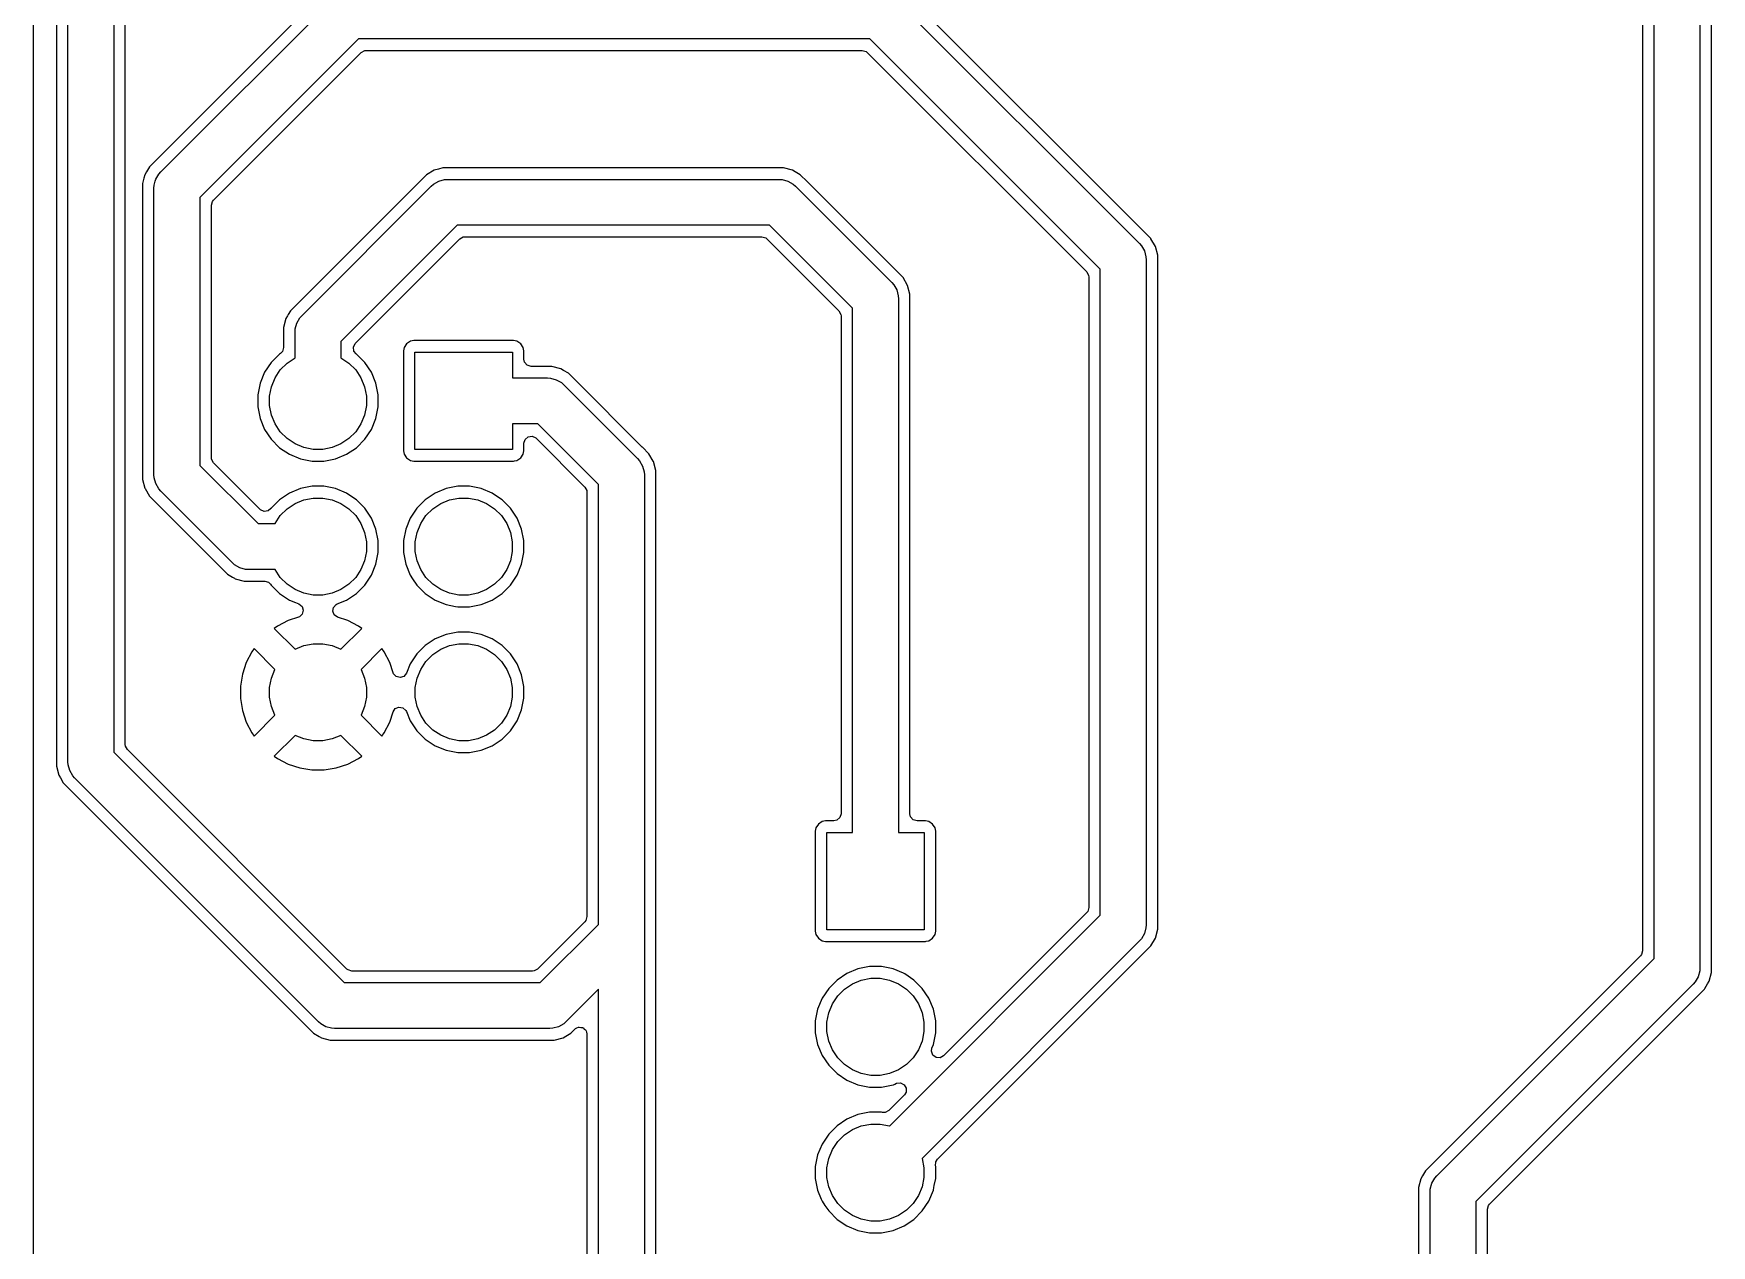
# Model space of a CAD drawing. Extents: x 49.6 to 136.8, y -165.1 to -83.2.
# Drawn here: x 49.6 to 78.86, y -145.51 to -124.38 of the extents above; entities that cross this region are included whole.
import ezdxf

# ---------------------------------------------------------------- set-up
doc = ezdxf.new("R2010")
doc.units = 0
doc.layers.add('BLACK', color=7, linetype='CONTINUOUS')

msp = doc.modelspace()

# ---------------------------------------------------------------- linework, layer by layer
at = {"layer": 'BLACK', "linetype": 'CONTINUOUS'}
for p, q in [((49.6005, -137.154054), (49.6005, -112.398197)), ((49.9995, -122.494059), (49.9995, -136.98833)), ((50.2, -137.075), (50.2, -122.405)), ((51, -122.570686), (51, -136.909314)), ((51.2005, -132.154054), (51.2005, -122.837284)), ((54.731282, -123.594481), (51.619481, -126.706282)), ((69.080518, -127.956282), (64.83759, -123.713355)), ((77.855, -140.504314), (77.855, -123.690671)), ((78.655, -123.690671), (78.655, -140.67)), ((51.817157, -126.792157), (54.817158, -123.792157)), ((64.632843, -123.792157), (68.882843, -128.042158)), ((77.6545, -123.869217), (77.6545, -140.369902)), ((78.8555, -138.853001), (78.8555, -123.869217)), ((55.265685, -124.475), (52.5, -127.240685)), ((64.184314, -124.475), (55.265685, -124.475)), ((68.2, -128.490685), (64.184314, -124.475)), ((52.736819, -127.287416), (55.312417, -124.711819)), ((55.312417, -124.711819), (55.37374, -124.678334)), ((55.37374, -124.678334), (55.400098, -124.6755)), ((55.400098, -124.6755), (64.049903, -124.6755)), ((64.049903, -124.6755), (64.116942, -124.695185)), ((64.116942, -124.695185), (64.137584, -124.711819)), ((64.137584, -124.711819), (67.963181, -128.537416)), ((51.524544, -126.902472), (51.499499, -126.995943)), ((51.540424, -126.84321), (51.524544, -126.902472)), ((51.540425, -126.843209), (51.540424, -126.84321)), ((51.569359, -126.793096), (51.540425, -126.843209)), ((51.569361, -126.793094), (51.569359, -126.793096)), ((51.619479, -126.706285), (51.569361, -126.793094)), ((51.619481, -126.706282), (51.619479, -126.706285)), ((51.703422, -127.02279), (51.721466, -126.955448)), ((51.721466, -126.955448), (51.730448, -126.921926)), ((51.730448, -126.921926), (51.782659, -126.831495)), ((51.782659, -126.831495), (51.817157, -126.792157)), ((56.449201, -126.844481), (54.079481, -129.214201)), ((56.449209, -126.844475), (56.449201, -126.844481)), ((56.586128, -126.765426), (56.449209, -126.844475)), ((56.574414, -127.007659), (56.664845, -126.955448)), ((56.586133, -126.765423), (56.586128, -126.765426)), ((56.662498, -126.744961), (56.586133, -126.765423)), ((56.738862, -126.724499), (56.662498, -126.744961)), ((56.664845, -126.955448), (56.765709, -126.928422)), ((56.896977, -126.724499), (56.738862, -126.724499)), ((56.765709, -126.928422), (56.817919, -126.925)), ((56.817919, -126.925), (62.6, -126.925)), ((56.904573, -126.724499), (56.896977, -126.724499)), ((56.904589, -126.7245), (56.904573, -126.724499)), ((62.513331, -126.7245), (56.904589, -126.7245)), ((62.513347, -126.724499), (62.513331, -126.7245)), ((62.520943, -126.724499), (62.513347, -126.724499)), ((62.679057, -126.724499), (62.520943, -126.724499)), ((62.6, -126.925), (62.65221, -126.928422)), ((62.65221, -126.928422), (62.753074, -126.955448)), ((62.831785, -126.765423), (62.679057, -126.724499)), ((62.753074, -126.955448), (62.843505, -127.007659)), ((62.8819, -126.794358), (62.831785, -126.765423)), ((62.881904, -126.794359), (62.8819, -126.794358)), ((62.881904, -126.79436), (62.881904, -126.794359)), ((62.968716, -126.84448), (62.881904, -126.79436)), ((62.968717, -126.844481), (62.968716, -126.84448)), ((63.087588, -126.963352), (62.968717, -126.844481)), ((63.087589, -126.963354), (63.087588, -126.963352)), ((64.76052, -128.636284), (63.087589, -126.963354)), ((51.499499, -126.995943), (51.499499, -126.995945)), ((51.499499, -126.995945), (51.499499, -127.164046)), ((51.499499, -127.164046), (51.4995, -127.164059)), ((51.4995, -127.164059), (51.4995, -131.98833)), ((51.7, -127.075), (51.703422, -127.02279)), ((51.7, -132.075), (51.7, -127.075)), ((52.5, -127.240685), (52.5, -131.909314)), ((54.277157, -129.300076), (56.535077, -127.042157)), ((56.535077, -127.042157), (56.574414, -127.007659)), ((62.843505, -127.007659), (62.882843, -127.042157)), ((62.882843, -127.042157), (64.562843, -128.722157)), ((52.7005, -127.375097), (52.720185, -127.308058)), ((52.7005, -130.68153), (52.7005, -127.375097)), ((52.720185, -127.308058), (52.736819, -127.287416)), ((56.983604, -127.725), (54.96, -129.748604)), ((62.434314, -127.725), (56.983604, -127.725)), ((63.88, -129.170686), (62.434314, -127.725)), ((55.212673, -129.77948), (57.030336, -127.961819)), ((57.030336, -127.961819), (57.091659, -127.928334)), ((57.091659, -127.928334), (57.118017, -127.9255)), ((57.118017, -127.9255), (62.299903, -127.9255)), ((62.299903, -127.9255), (62.366942, -127.945185)), ((62.366942, -127.945185), (62.387584, -127.961819)), ((62.387584, -127.961819), (63.643181, -129.217416)), ((68.882843, -128.042158), (68.917341, -128.081495)), ((68.917341, -128.081495), (68.969552, -128.171926)), ((69.080524, -127.95629), (69.080518, -127.956282)), ((69.083716, -127.961819), (69.080524, -127.95629)), ((69.159577, -128.093216), (69.083716, -127.961819)), ((69.200501, -128.245943), (69.159577, -128.093216)), ((68.969552, -128.171926), (68.982856, -128.221578)), ((68.982856, -128.221578), (68.996578, -128.27279)), ((68.996578, -128.27279), (69, -128.325)), ((69, -128.325), (69, -139.915754)), ((69.2005, -128.41406), (69.200501, -128.414047)), ((69.2005, -139.829083), (69.2005, -128.41406)), ((69.200501, -128.245944), (69.200501, -128.245943)), ((69.200501, -128.414047), (69.200501, -128.245944)), ((64.839577, -128.773215), (64.76052, -128.636284)), ((67.963181, -128.537416), (67.996666, -128.598739)), ((67.996666, -128.598739), (67.9995, -128.625097)), ((67.9995, -128.625097), (67.9995, -139.615655)), ((68.2, -139.750068), (68.2, -128.490685)), ((64.562843, -128.722157), (64.597341, -128.761495)), ((64.597341, -128.761495), (64.649552, -128.851926)), ((64.649552, -128.851926), (64.649552, -128.851927)), ((64.649552, -128.851927), (64.676578, -128.95279)), ((64.676578, -128.95279), (64.68, -129.005)), ((64.68, -129.005), (64.68, -138.305754)), ((64.880501, -128.925943), (64.839577, -128.773215)), ((64.880501, -128.925945), (64.880501, -128.925943)), ((64.880501, -129.094047), (64.880501, -128.925945)), ((54.029359, -129.301015), (54.000425, -129.351128)), ((54.029361, -129.301013), (54.029359, -129.301015)), ((54.042221, -129.278739), (54.029361, -129.301013)), ((54.07948, -129.214203), (54.042221, -129.278739)), ((54.079481, -129.214201), (54.07948, -129.214203)), ((54.242659, -129.339414), (54.277157, -129.300076)), ((63.643181, -129.217416), (63.676666, -129.278739)), ((63.676666, -129.278739), (63.6795, -129.305097)), ((63.6795, -129.305097), (63.6795, -137.981254)), ((63.88, -138.305754), (63.88, -129.170686)), ((64.8805, -129.09406), (64.880501, -129.094047)), ((64.8805, -137.981254), (64.8805, -129.09406)), ((54.000423, -129.351134), (53.959499, -129.503862)), ((53.959499, -129.503862), (53.959499, -129.503864)), ((53.959499, -129.503864), (53.959499, -129.671965)), ((54.000424, -129.351129), (54.000423, -129.351134)), ((54.000425, -129.351128), (54.000424, -129.351129)), ((54.16, -129.582919), (54.163422, -129.530709)), ((54.16, -130.035082), (54.16, -129.582919)), ((54.163422, -129.530709), (54.190448, -129.429846)), ((54.190448, -129.429845), (54.242659, -129.339414)), ((54.190448, -129.429846), (54.190448, -129.429845)), ((53.9595, -129.856535), (53.939815, -129.923574)), ((53.959499, -129.671965), (53.9595, -129.671978)), ((53.9595, -129.671978), (53.9595, -129.856535)), ((54.96, -129.748604), (54.96, -130.035082)), ((55.177967, -129.847322), (55.208114, -129.784291)), ((55.186683, -129.916646), (55.177967, -129.847322)), ((55.208114, -129.784291), (55.212673, -129.77948)), ((56.061131, -129.85677), (56.0495, -129.915247)), ((56.061132, -129.856769), (56.061131, -129.85677)), ((56.105447, -129.790447), (56.061132, -129.856769)), ((56.171769, -129.746132), (56.105447, -129.790447)), ((56.17177, -129.746131), (56.171769, -129.746132)), ((56.230247, -129.7345), (56.17177, -129.746131)), ((56.230252, -129.7345), (56.230247, -129.7345)), ((57.969748, -129.7345), (56.230252, -129.7345)), ((57.969752, -129.7345), (57.969748, -129.7345)), ((58.028229, -129.746131), (57.969752, -129.7345)), ((58.02823, -129.746132), (58.028229, -129.746131)), ((58.094552, -129.790447), (58.02823, -129.746132)), ((58.138867, -129.856769), (58.094552, -129.790447)), ((58.138868, -129.85677), (58.138867, -129.856769)), ((58.150499, -129.915247), (58.138868, -129.85677)), ((53.744024, -130.115342), (53.629058, -130.287403)), ((53.890341, -129.969025), (53.744024, -130.115342)), ((53.890347, -129.96902), (53.890341, -129.969025)), ((53.904392, -129.959636), (53.890347, -129.96902)), ((53.902941, -130.245766), (54.020766, -130.127941)), ((53.939815, -129.923574), (53.904392, -129.959636)), ((54.020766, -130.127941), (54.159313, -130.035367)), ((54.159313, -130.035367), (54.16, -130.035082)), ((54.96, -130.035082), (54.960687, -130.035367)), ((54.960687, -130.035367), (55.099234, -130.127941)), ((55.099234, -130.127941), (55.217059, -130.245766)), ((55.226081, -129.963776), (55.186683, -129.916646)), ((55.224947, -129.965159), (55.226081, -129.963776)), ((55.229658, -129.969025), (55.224947, -129.965159)), ((55.375975, -130.115342), (55.229658, -129.969025)), ((55.375977, -130.115345), (55.375975, -130.115342)), ((55.490941, -130.287402), (55.375977, -130.115345)), ((56.0495, -129.915247), (56.0495, -131.654752)), ((56.25, -131.635), (56.25, -129.935)), ((56.25, -129.935), (57.95, -129.935)), ((57.95, -129.935), (57.95, -130.385)), ((58.1505, -129.915249), (58.150499, -129.915247)), ((58.1505, -130.0605), (58.1505, -129.915249)), ((58.161706, -130.112011), (58.1505, -130.0605)), ((58.207461, -130.164815), (58.161706, -130.112011)), ((58.2745, -130.1845), (58.207461, -130.164815)), ((58.473331, -130.1845), (58.2745, -130.1845)), ((58.473347, -130.184499), (58.473331, -130.1845)), ((58.480943, -130.184499), (58.473347, -130.184499)), ((58.639057, -130.184499), (58.480943, -130.184499)), ((58.791785, -130.225423), (58.639057, -130.184499)), ((53.629058, -130.287403), (53.54987, -130.478579)), ((53.746601, -130.538258), (53.810367, -130.384313)), ((53.810367, -130.384313), (53.902941, -130.245766)), ((55.217059, -130.245766), (55.309633, -130.384313)), ((55.309633, -130.384313), (55.373399, -130.538258)), ((55.57013, -130.47858), (55.490941, -130.287402)), ((57.95, -130.385), (58.56, -130.385)), ((58.56, -130.385), (58.61221, -130.388422)), ((58.61221, -130.388422), (58.713074, -130.415448)), ((58.713074, -130.415448), (58.803505, -130.467659)), ((58.8419, -130.254358), (58.791785, -130.225423)), ((58.803505, -130.467659), (58.842843, -130.502157)), ((58.841904, -130.254359), (58.8419, -130.254358)), ((58.841904, -130.25436), (58.841904, -130.254359)), ((58.928716, -130.30448), (58.841904, -130.25436)), ((58.928717, -130.304481), (58.928716, -130.30448)), ((59.047588, -130.423352), (58.928717, -130.304481)), ((59.04759, -130.423355), (59.047588, -130.423352)), ((60.214374, -131.590139), (59.04759, -130.423355)), ((52.7005, -131.774903), (52.7005, -130.68153)), ((53.549868, -130.478587), (53.5095, -130.68153)), ((53.5095, -130.68153), (53.5095, -130.888469)), ((53.54987, -130.478579), (53.549868, -130.478587)), ((53.714093, -130.701685), (53.746601, -130.538258)), ((53.714093, -130.868315), (53.714093, -130.701685)), ((55.373399, -130.538258), (55.405907, -130.701685)), ((55.405907, -130.701685), (55.405907, -130.868315)), ((55.6105, -130.681535), (55.57013, -130.47858)), ((55.6105, -130.888465), (55.6105, -130.681535)), ((58.842843, -130.502157), (60.132842, -131.792157)), ((53.5095, -130.888469), (53.549868, -131.091412)), ((53.746601, -131.031742), (53.714093, -130.868315)), ((53.810367, -131.185687), (53.746601, -131.031742)), ((55.373399, -131.031742), (55.309633, -131.185687)), ((55.405907, -130.868315), (55.373399, -131.031742)), ((55.57013, -131.09142), (55.6105, -130.888465)), ((53.549868, -131.091412), (53.54987, -131.09142)), ((53.54987, -131.09142), (53.629058, -131.282596)), ((53.629058, -131.282596), (53.744024, -131.454657)), ((53.902941, -131.324234), (53.810367, -131.185687)), ((54.020766, -131.442059), (53.902941, -131.324234)), ((55.217059, -131.324234), (55.099234, -131.442059)), ((55.309633, -131.185687), (55.217059, -131.324234)), ((55.375977, -131.454655), (55.490941, -131.282598)), ((55.490941, -131.282598), (55.57013, -131.09142)), ((58.394314, -131.185), (57.95, -131.185)), ((57.95, -131.185), (57.95, -131.635)), ((59.45, -132.240685), (58.394314, -131.185)), ((53.744024, -131.454657), (53.890342, -131.600975)), ((53.890342, -131.600975), (53.890345, -131.600977)), ((53.890345, -131.600977), (54.062402, -131.715941)), ((54.159313, -131.534633), (54.020766, -131.442059)), ((54.313258, -131.598399), (54.159313, -131.534633)), ((54.476685, -131.630907), (54.313258, -131.598399)), ((54.643315, -131.630907), (54.476685, -131.630907)), ((54.806742, -131.598399), (54.643315, -131.630907)), ((54.960687, -131.534633), (54.806742, -131.598399)), ((55.099234, -131.442059), (54.960687, -131.534633)), ((55.057598, -131.715941), (55.229655, -131.600977)), ((55.229655, -131.600977), (55.375977, -131.454655)), ((57.95, -131.635), (56.25, -131.635)), ((58.1505, -131.524097), (58.170185, -131.457058)), ((58.1505, -131.65475), (58.1505, -131.524097)), ((58.170185, -131.457058), (58.222989, -131.411303)), ((58.222989, -131.411303), (58.292147, -131.401359)), ((58.292147, -131.401359), (58.355703, -131.430384)), ((58.355703, -131.430384), (58.362181, -131.436416)), ((58.362181, -131.436416), (59.213181, -132.287416)), ((60.214385, -131.590149), (60.214374, -131.590139)), ((60.218715, -131.594479), (60.214385, -131.590149)), ((60.218716, -131.59448), (60.218715, -131.594479)), ((60.33052, -131.706284), (60.218716, -131.59448)), ((52.5, -131.909314), (53.515686, -132.925)), ((52.703334, -131.801261), (52.7005, -131.774903)), ((52.736819, -131.862584), (52.703334, -131.801261)), ((53.551289, -132.677054), (52.736819, -131.862584)), ((54.062402, -131.715941), (54.25358, -131.79513)), ((54.25358, -131.79513), (54.45653, -131.835499)), ((54.45653, -131.835499), (54.456534, -131.8355)), ((54.456534, -131.8355), (54.456535, -131.8355)), ((54.456535, -131.8355), (54.663466, -131.8355)), ((54.663466, -131.8355), (54.663467, -131.835499)), ((54.663467, -131.835499), (54.86642, -131.79513)), ((54.86642, -131.79513), (55.057598, -131.715941)), ((56.0495, -131.654752), (56.061131, -131.713229)), ((56.061131, -131.713229), (56.061132, -131.71323)), ((56.061132, -131.71323), (56.105447, -131.779552)), ((56.105447, -131.779552), (56.171769, -131.823867)), ((56.171769, -131.823867), (56.17177, -131.823868)), ((56.17177, -131.823868), (56.230247, -131.835499)), ((56.230247, -131.835499), (56.23025, -131.8355)), ((56.23025, -131.8355), (56.230252, -131.8355)), ((56.230252, -131.8355), (57.96975, -131.8355)), ((57.96975, -131.8355), (57.969751, -131.835499)), ((57.969751, -131.835499), (57.984568, -131.832552)), ((57.984568, -131.832552), (58.028229, -131.823868)), ((58.028229, -131.823868), (58.028229, -131.823867)), ((58.028229, -131.823867), (58.028231, -131.823867)), ((58.028231, -131.823867), (58.094552, -131.779552)), ((58.094552, -131.779552), (58.138867, -131.713231)), ((58.138867, -131.713231), (58.138867, -131.713229)), ((58.138867, -131.713229), (58.138868, -131.713229)), ((58.138868, -131.713229), (58.150499, -131.654752)), ((58.150499, -131.654752), (58.1505, -131.65475)), ((60.132842, -131.792157), (60.167341, -131.831495)), ((60.167341, -131.831495), (60.219552, -131.921927)), ((60.219552, -131.921927), (60.246578, -132.02279)), ((60.330521, -131.706286), (60.33052, -131.706284)), ((60.330524, -131.70629), (60.330521, -131.706286)), ((60.405122, -131.835499), (60.330524, -131.70629)), ((60.409577, -131.843216), (60.405122, -131.835499)), ((60.4505, -131.995943), (60.409577, -131.843216)), ((51.2005, -136.774902), (51.2005, -132.154054)), ((51.499499, -132.154054), (51.499498, -132.154054)), ((51.499498, -132.154054), (51.540423, -132.306785)), ((51.4995, -131.98833), (51.499499, -131.988348)), ((51.499499, -131.988348), (51.499499, -132.154054)), ((51.703422, -132.12721), (51.7, -132.075)), ((51.730448, -132.228074), (51.703422, -132.12721)), ((51.782659, -132.318505), (51.730448, -132.228074)), ((60.246578, -132.02279), (60.25, -132.075)), ((60.25, -132.075), (60.25, -141.325)), ((60.4505, -139.995939), (60.4505, -131.995943)), ((51.540423, -132.306785), (51.545088, -132.314864)), ((51.545088, -132.314864), (51.545089, -132.31487)), ((51.545089, -132.31487), (51.545091, -132.31487)), ((51.545091, -132.31487), (51.619477, -132.443712)), ((51.619477, -132.443712), (51.619481, -132.443717)), ((51.619481, -132.443717), (51.738349, -132.562585)), ((51.817157, -132.357843), (51.782659, -132.318505)), ((53.067157, -133.607843), (51.817157, -132.357843)), ((53.890342, -132.509024), (53.744023, -132.655343)), ((54.062403, -132.394058), (53.890342, -132.509024)), ((54.253579, -132.31487), (54.062403, -132.394058)), ((54.159313, -132.575367), (54.313258, -132.511601)), ((54.253587, -132.314868), (54.253579, -132.31487)), ((54.45653, -132.2745), (54.253587, -132.314868)), ((54.313258, -132.511601), (54.476685, -132.479093)), ((54.456535, -132.2745), (54.45653, -132.2745)), ((54.663465, -132.2745), (54.456535, -132.2745)), ((54.476685, -132.479093), (54.643315, -132.479093)), ((54.643315, -132.479093), (54.806742, -132.511601)), ((54.663469, -132.2745), (54.663465, -132.2745)), ((54.866412, -132.314868), (54.663469, -132.2745)), ((54.806742, -132.511601), (54.960687, -132.575367)), ((54.86642, -132.31487), (54.866412, -132.314868)), ((55.057598, -132.394059), (54.86642, -132.31487)), ((55.131909, -132.443712), (55.057598, -132.394059)), ((55.229657, -132.509024), (55.131909, -132.443712)), ((55.375975, -132.655342), (55.229657, -132.509024)), ((56.430342, -132.509024), (56.284024, -132.655342)), ((56.602403, -132.394058), (56.430342, -132.509024)), ((56.793579, -132.31487), (56.602403, -132.394058)), ((56.699313, -132.575367), (56.853258, -132.511601)), ((56.793587, -132.314868), (56.793579, -132.31487)), ((56.99653, -132.2745), (56.793587, -132.314868)), ((56.853258, -132.511601), (57.016685, -132.479093)), ((56.996535, -132.2745), (56.99653, -132.2745)), ((57.203465, -132.2745), (56.996535, -132.2745)), ((57.016685, -132.479093), (57.183315, -132.479093)), ((57.183315, -132.479093), (57.346742, -132.511601)), ((57.203469, -132.2745), (57.203465, -132.2745)), ((57.406412, -132.314868), (57.203469, -132.2745)), ((57.346742, -132.511601), (57.500687, -132.575367)), ((57.40642, -132.31487), (57.406412, -132.314868)), ((57.597598, -132.394059), (57.40642, -132.31487)), ((57.671909, -132.443712), (57.597598, -132.394059)), ((57.769657, -132.509024), (57.671909, -132.443712)), ((57.915975, -132.655342), (57.769657, -132.509024)), ((59.213181, -132.287416), (59.246666, -132.348739)), ((59.246666, -132.348739), (59.2495, -132.375097)), ((59.2495, -132.375097), (59.2495, -139.774903)), ((59.45, -139.909314), (59.45, -132.240685)), ((51.738349, -132.562585), (51.738355, -132.56259)), ((51.738355, -132.56259), (52.865139, -133.689374)), ((53.556105, -132.68162), (53.551289, -132.677054)), ((53.619132, -132.711776), (53.556105, -132.68162)), ((53.688457, -132.70307), (53.619132, -132.711776)), ((53.740044, -132.659959), (53.688457, -132.70307)), ((53.740159, -132.660053), (53.740044, -132.659959)), ((53.740653, -132.65945), (53.740159, -132.660053)), ((53.742071, -132.658266), (53.740653, -132.65945)), ((53.744023, -132.655343), (53.742071, -132.658266)), ((53.810367, -132.924313), (53.902941, -132.785766)), ((53.902941, -132.785766), (54.020766, -132.667941)), ((54.020766, -132.667941), (54.159313, -132.575367)), ((54.960687, -132.575367), (55.099234, -132.667941)), ((55.099234, -132.667941), (55.217059, -132.785766)), ((55.217059, -132.785766), (55.309633, -132.924313)), ((55.375977, -132.655345), (55.375975, -132.655342)), ((55.490941, -132.827402), (55.375977, -132.655345)), ((56.284024, -132.655342), (56.169058, -132.827403)), ((56.350367, -132.924313), (56.442941, -132.785766)), ((56.442941, -132.785766), (56.560766, -132.667941)), ((56.560766, -132.667941), (56.699313, -132.575367)), ((57.500687, -132.575367), (57.639234, -132.667941)), ((57.639234, -132.667941), (57.757059, -132.785766)), ((57.757059, -132.785766), (57.849633, -132.924313)), ((57.915977, -132.655345), (57.915975, -132.655342)), ((58.030941, -132.827402), (57.915977, -132.655345)), ((53.515686, -132.925), (53.810082, -132.925)), ((53.810082, -132.925), (53.810367, -132.924313)), ((55.309633, -132.924313), (55.373399, -133.078258)), ((55.373399, -133.078258), (55.405907, -133.241685)), ((55.57013, -133.01858), (55.490941, -132.827402)), ((55.610499, -133.22153), (55.57013, -133.01858)), ((56.089868, -133.018587), (56.0495, -133.22153)), ((56.08987, -133.018579), (56.089868, -133.018587)), ((56.169058, -132.827403), (56.08987, -133.018579)), ((56.254093, -133.241685), (56.286601, -133.078258)), ((56.286601, -133.078258), (56.350367, -132.924313)), ((57.849633, -132.924313), (57.913399, -133.078258)), ((57.913399, -133.078258), (57.945907, -133.241685)), ((58.11013, -133.01858), (58.030941, -132.827402)), ((58.1505, -133.221535), (58.11013, -133.01858)), ((55.405907, -133.241685), (55.405907, -133.408315)), ((55.6105, -133.221535), (55.610499, -133.22153)), ((55.6105, -133.428465), (55.6105, -133.221535)), ((56.0495, -133.22153), (56.0495, -133.428469)), ((56.254093, -133.408315), (56.254093, -133.241685)), ((57.945907, -133.241685), (57.945907, -133.408315)), ((58.1505, -133.428465), (58.1505, -133.221535)), ((52.865139, -133.689374), (52.865149, -133.689385)), ((52.865149, -133.689385), (52.869479, -133.693715)), ((52.869479, -133.693715), (52.86948, -133.693716)), ((52.86948, -133.693716), (52.981284, -133.80552)), ((53.106495, -133.642341), (53.067157, -133.607843)), ((53.196926, -133.694552), (53.106495, -133.642341)), ((53.29779, -133.721578), (53.196926, -133.694552)), ((55.373399, -133.571742), (55.309633, -133.725687)), ((55.405907, -133.408315), (55.373399, -133.571742)), ((55.490941, -133.822598), (55.57013, -133.63142)), ((55.57013, -133.63142), (55.6105, -133.428465)), ((56.0495, -133.428469), (56.089868, -133.631412)), ((56.089868, -133.631412), (56.08987, -133.63142)), ((56.08987, -133.63142), (56.169059, -133.822598)), ((56.286601, -133.571742), (56.254093, -133.408315)), ((56.350367, -133.725687), (56.286601, -133.571742)), ((57.913399, -133.571742), (57.849633, -133.725687)), ((57.945907, -133.408315), (57.913399, -133.571742)), ((58.030941, -133.822598), (58.11013, -133.63142)), ((58.11013, -133.63142), (58.1505, -133.428465)), ((52.981284, -133.80552), (53.010865, -133.822598)), ((53.010865, -133.822598), (53.068095, -133.855639)), ((53.068095, -133.855639), (53.068097, -133.855641)), ((53.068097, -133.855641), (53.106151, -133.877611)), ((53.106151, -133.877611), (53.118215, -133.884577)), ((53.118215, -133.884577), (53.270943, -133.925501)), ((53.270943, -133.925501), (53.270946, -133.925501)), ((53.270946, -133.925501), (53.436653, -133.925501)), ((53.35, -133.725), (53.29779, -133.721578)), ((53.810082, -133.725), (53.35, -133.725)), ((53.436653, -133.925501), (53.436669, -133.9255)), ((53.436669, -133.9255), (53.631535, -133.9255)), ((53.631535, -133.9255), (53.698574, -133.945185)), ((53.698574, -133.945185), (53.734636, -133.980608)), ((53.734636, -133.980608), (53.74402, -133.994652)), ((53.810367, -133.725687), (53.810082, -133.725)), ((53.902941, -133.864234), (53.810367, -133.725687)), ((54.020766, -133.982059), (53.902941, -133.864234)), ((54.159313, -134.074633), (54.020766, -133.982059)), ((55.099234, -133.982059), (54.960687, -134.074633)), ((55.217059, -133.864234), (55.099234, -133.982059)), ((55.309633, -133.725687), (55.217059, -133.864234)), ((55.375977, -133.994655), (55.490941, -133.822598)), ((56.169059, -133.822598), (56.210472, -133.884577)), ((56.210472, -133.884577), (56.284024, -133.994657)), ((56.442941, -133.864234), (56.350367, -133.725687)), ((56.560766, -133.982059), (56.442941, -133.864234)), ((56.699313, -134.074633), (56.560766, -133.982059)), ((57.639234, -133.982059), (57.500687, -134.074633)), ((57.757059, -133.864234), (57.639234, -133.982059)), ((57.849633, -133.725687), (57.757059, -133.864234)), ((57.915977, -133.994655), (58.030941, -133.822598)), ((53.74402, -133.994652), (53.744025, -133.994658)), ((53.744025, -133.994658), (53.890342, -134.140975)), ((53.890342, -134.140975), (54.062405, -134.255943)), ((54.062405, -134.255943), (54.165043, -134.298456)), ((54.313258, -134.138399), (54.159313, -134.074633)), ((54.476685, -134.170907), (54.313258, -134.138399)), ((54.643315, -134.170907), (54.476685, -134.170907)), ((54.806742, -134.138399), (54.643315, -134.170907)), ((54.960687, -134.074633), (54.806742, -134.138399)), ((54.892882, -134.324168), (55.057598, -134.255941)), ((55.057598, -134.255941), (55.229655, -134.140977)), ((55.229655, -134.140977), (55.375977, -133.994655)), ((56.284024, -133.994657), (56.430342, -134.140975)), ((56.430342, -134.140975), (56.430345, -134.140977)), ((56.430345, -134.140977), (56.602402, -134.255941)), ((56.602402, -134.255941), (56.79358, -134.33513)), ((56.853258, -134.138399), (56.699313, -134.074633)), ((57.016685, -134.170907), (56.853258, -134.138399)), ((57.183315, -134.170907), (57.016685, -134.170907)), ((57.346742, -134.138399), (57.183315, -134.170907)), ((57.500687, -134.074633), (57.346742, -134.138399)), ((57.40642, -134.33513), (57.597598, -134.255941)), ((57.597598, -134.255941), (57.769655, -134.140977)), ((57.769655, -134.140977), (57.915977, -133.994655)), ((54.217974, -134.556656), (54.041781, -134.613905)), ((54.165043, -134.298456), (54.227108, -134.324164)), ((54.23516, -134.549609), (54.217974, -134.556656)), ((54.227108, -134.324164), (54.281511, -134.368005)), ((54.286297, -134.501998), (54.23516, -134.549609)), ((54.281511, -134.368005), (54.303576, -134.434299)), ((54.303576, -134.434299), (54.286297, -134.501998)), ((54.817152, -134.45286), (54.829067, -134.384013)), ((54.84435, -134.517218), (54.817152, -134.45286)), ((54.829067, -134.384013), (54.876311, -134.332538)), ((54.902026, -134.556656), (54.84435, -134.517218)), ((54.876311, -134.332538), (54.892882, -134.324168)), ((55.078216, -134.613904), (54.902026, -134.556656)), ((56.79358, -134.33513), (56.958855, -134.368005)), ((56.958855, -134.368005), (56.99653, -134.375499)), ((56.99653, -134.375499), (56.996534, -134.3755)), ((56.996534, -134.3755), (56.996535, -134.3755)), ((56.996535, -134.3755), (57.203466, -134.3755)), ((57.203466, -134.3755), (57.203467, -134.375499)), ((57.203467, -134.375499), (57.40642, -134.33513)), ((53.852439, -134.71038), (53.798282, -134.749727)), ((53.798282, -134.749727), (53.798282, -134.749728)), ((53.798282, -134.749728), (54.162571, -135.114017)), ((54.041781, -134.613905), (53.852439, -134.71038)), ((54.957428, -135.114017), (55.321716, -134.749728)), ((55.26755, -134.710375), (55.078216, -134.613904)), ((55.321716, -134.749728), (55.26755, -134.710375)), ((56.793579, -134.85487), (56.602403, -134.934058)), ((56.793587, -134.854868), (56.793579, -134.85487)), ((56.99653, -134.8145), (56.793587, -134.854868)), ((56.996535, -134.8145), (56.99653, -134.8145)), ((57.203465, -134.8145), (56.996535, -134.8145)), ((57.203469, -134.8145), (57.203465, -134.8145)), ((57.406412, -134.854868), (57.203469, -134.8145)), ((57.40642, -134.85487), (57.406412, -134.854868)), ((57.597598, -134.934059), (57.40642, -134.85487)), ((53.40538, -135.157439), (53.308904, -135.346782)), ((53.444727, -135.103282), (53.40538, -135.157439)), ((53.444728, -135.103282), (53.444727, -135.103282)), ((53.809017, -135.467571), (53.444728, -135.103282)), ((54.162571, -135.114017), (54.313258, -135.051601)), ((54.313258, -135.051601), (54.476685, -135.019093)), ((54.476685, -135.019093), (54.643315, -135.019093)), ((54.643315, -135.019093), (54.806742, -135.051601)), ((54.806742, -135.051601), (54.957428, -135.114017)), ((55.675269, -135.103282), (55.310981, -135.467569)), ((55.67527, -135.103282), (55.675269, -135.103282)), ((55.714624, -135.157449), (55.67527, -135.103282)), ((55.811095, -135.346782), (55.714624, -135.157449)), ((56.430342, -135.049024), (56.284024, -135.195342)), ((56.602403, -134.934058), (56.430342, -135.049024)), ((56.560766, -135.207941), (56.699313, -135.115367)), ((56.699313, -135.115367), (56.853258, -135.051601)), ((56.853258, -135.051601), (57.016685, -135.019093)), ((57.016685, -135.019093), (57.183315, -135.019093)), ((57.183315, -135.019093), (57.346742, -135.051601)), ((57.346742, -135.051601), (57.500687, -135.115367)), ((57.500687, -135.115367), (57.639234, -135.207941)), ((57.683626, -134.991541), (57.597598, -134.934059)), ((57.769657, -135.049024), (57.683626, -134.991541)), ((57.915975, -135.195342), (57.769657, -135.049024)), ((53.308904, -135.346782), (53.243242, -135.548869)), ((55.868343, -135.522973), (55.811095, -135.346782)), ((56.169057, -135.367403), (56.100835, -135.532108)), ((56.284024, -135.195342), (56.169057, -135.367403)), ((56.350367, -135.464313), (56.442941, -135.325766)), ((56.442941, -135.325766), (56.560766, -135.207941)), ((57.639234, -135.207941), (57.757059, -135.325766)), ((57.757059, -135.325766), (57.849633, -135.464313)), ((57.915977, -135.195345), (57.915975, -135.195342)), ((58.030941, -135.367402), (57.915977, -135.195345)), ((58.11013, -135.55858), (58.030941, -135.367402)), ((53.243242, -135.548872), (53.21, -135.758753)), ((53.243242, -135.548869), (53.243242, -135.548872)), ((53.714093, -135.781685), (53.746601, -135.618258)), ((53.746601, -135.618258), (53.809017, -135.467571)), ((55.310981, -135.467569), (55.373399, -135.618258)), ((55.373399, -135.618258), (55.405907, -135.781685)), ((55.87539, -135.540159), (55.868343, -135.522973)), ((55.923, -135.591297), (55.87539, -135.540159)), ((55.9907, -135.608576), (55.923, -135.591297)), ((56.056994, -135.586511), (55.9907, -135.608576)), ((56.100835, -135.532108), (56.056994, -135.586511)), ((56.254093, -135.781685), (56.286601, -135.618258)), ((56.286601, -135.618258), (56.350367, -135.464313)), ((57.849633, -135.464313), (57.913399, -135.618258)), ((57.913399, -135.618258), (57.945907, -135.781685)), ((58.1505, -135.761535), (58.11013, -135.55858)), ((53.21, -135.758753), (53.21, -135.971246)), ((53.21, -135.971246), (53.243242, -136.181127)), ((53.714093, -135.948315), (53.714093, -135.781685)), ((53.746601, -136.111742), (53.714093, -135.948315)), ((55.405907, -135.948315), (55.373399, -136.111742)), ((55.405907, -135.781685), (55.405907, -135.948315)), ((56.254093, -135.948315), (56.254093, -135.781685)), ((56.286601, -136.111742), (56.254093, -135.948315)), ((57.945907, -135.948315), (57.913399, -136.111742)), ((57.945907, -135.781685), (57.945907, -135.948315)), ((58.11013, -136.17142), (58.1505, -135.968465)), ((58.1505, -135.968465), (58.1505, -135.761535)), ((53.243242, -136.181127), (53.243242, -136.18113)), ((53.243242, -136.18113), (53.308904, -136.383217)), ((53.444728, -136.626716), (53.809016, -136.262427)), ((53.809016, -136.262427), (53.746601, -136.111742)), ((55.373399, -136.111742), (55.310982, -136.262428)), ((55.310982, -136.262428), (55.67527, -136.626717)), ((55.811095, -136.383217), (55.868343, -136.207026)), ((55.868343, -136.207026), (55.90778, -136.149351)), ((55.90778, -136.149351), (55.972139, -136.122152)), ((55.972139, -136.122152), (56.040985, -136.134066)), ((56.040985, -136.134066), (56.092461, -136.18131)), ((56.092461, -136.18131), (56.100835, -136.197891)), ((56.100835, -136.197891), (56.169058, -136.362596)), ((56.350367, -136.265687), (56.286601, -136.111742)), ((56.442941, -136.404234), (56.350367, -136.265687)), ((57.849633, -136.265687), (57.757059, -136.404234)), ((57.913399, -136.111742), (57.849633, -136.265687)), ((58.030941, -136.362598), (58.11013, -136.17142)), ((53.308904, -136.383217), (53.405375, -136.57255)), ((53.405375, -136.57255), (53.444728, -136.626716)), ((54.162569, -136.615981), (53.798282, -136.980269)), ((54.313258, -136.678399), (54.162569, -136.615981)), ((54.957428, -136.615982), (54.806742, -136.678399)), ((55.321717, -136.98027), (54.957428, -136.615982)), ((55.67527, -136.626716), (55.714622, -136.572554)), ((55.714622, -136.572554), (55.811095, -136.383217)), ((56.169058, -136.362596), (56.284024, -136.534657)), ((56.284024, -136.534657), (56.430342, -136.680975)), ((56.560766, -136.522059), (56.442941, -136.404234)), ((56.699313, -136.614633), (56.560766, -136.522059)), ((56.853258, -136.678399), (56.699313, -136.614633)), ((57.500687, -136.614633), (57.346742, -136.678399)), ((57.639234, -136.522059), (57.500687, -136.614633)), ((57.757059, -136.404234), (57.639234, -136.522059)), ((57.769655, -136.680977), (57.915977, -136.534655)), ((57.915977, -136.534655), (58.030941, -136.362598)), ((51, -136.909314), (55.015685, -140.925)), ((51.203334, -136.80126), (51.2005, -136.774902)), ((51.236819, -136.862583), (51.203334, -136.80126)), ((55.062417, -140.688181), (51.236819, -136.862583)), ((54.476685, -136.710907), (54.313258, -136.678399)), ((54.643315, -136.710907), (54.476685, -136.710907)), ((54.806742, -136.678399), (54.643315, -136.710907)), ((55.67527, -136.626717), (55.67527, -136.626716)), ((56.430342, -136.680975), (56.430345, -136.680977)), ((56.430345, -136.680977), (56.602402, -136.795941)), ((56.602402, -136.795941), (56.79358, -136.87513)), ((56.79358, -136.87513), (56.99653, -136.915499)), ((57.016685, -136.710907), (56.853258, -136.678399)), ((57.183315, -136.710907), (57.016685, -136.710907)), ((57.346742, -136.678399), (57.183315, -136.710907)), ((57.203467, -136.915499), (57.40642, -136.87513)), ((57.40642, -136.87513), (57.597598, -136.795941)), ((57.597598, -136.795941), (57.769655, -136.680977)), ((49.6005, -164.9505), (49.6005, -137.154054)), ((49.999499, -137.154054), (49.999498, -137.154054)), ((49.999498, -137.154054), (50.040423, -137.306785)), ((49.9995, -136.98833), (49.999499, -136.988348)), ((49.999499, -136.988348), (49.999499, -137.154054)), ((50.203422, -137.12721), (50.2, -137.075)), ((50.230448, -137.228074), (50.203422, -137.12721)), ((53.798282, -136.980269), (53.798282, -136.98027)), ((53.798282, -136.98027), (53.852449, -137.019624)), ((53.852449, -137.019624), (54.041782, -137.116095)), ((54.041782, -137.116095), (54.24387, -137.181757)), ((54.24387, -137.181757), (54.453754, -137.215)), ((54.666246, -137.215), (54.876127, -137.181757)), ((54.876127, -137.181757), (54.87613, -137.181757)), ((54.87613, -137.181757), (55.078217, -137.116095)), ((55.078217, -137.116095), (55.267554, -137.019622)), ((55.267554, -137.019622), (55.321716, -136.98027)), ((55.321716, -136.98027), (55.321717, -136.98027)), ((56.99653, -136.915499), (56.996534, -136.9155)), ((56.996534, -136.9155), (56.996535, -136.9155)), ((56.996535, -136.9155), (57.203466, -136.9155)), ((57.203466, -136.9155), (57.203467, -136.915499)), ((50.040423, -137.306785), (50.069358, -137.3569)), ((50.069358, -137.3569), (50.069359, -137.356904)), ((50.069359, -137.356904), (50.06936, -137.356904)), ((50.06936, -137.356904), (50.119479, -137.443714)), ((50.119479, -137.443714), (50.119481, -137.443717)), ((50.119481, -137.443717), (50.238349, -137.562585)), ((50.282659, -137.318505), (50.230448, -137.228074)), ((50.317157, -137.357843), (50.282659, -137.318505)), ((54.567158, -141.607843), (50.317157, -137.357843)), ((54.453754, -137.215), (54.666246, -137.215)), ((50.238349, -137.562585), (50.238354, -137.562589)), ((50.238354, -137.562589), (54.481284, -141.80552)), ((63.659815, -138.048293), (63.607011, -138.094048)), ((63.6795, -137.981254), (63.659815, -138.048293)), ((64.891706, -138.032765), (64.8805, -137.981254)), ((64.937461, -138.085569), (64.891706, -138.032765)), ((63.241131, -138.227524), (63.2295, -138.286001)), ((63.2295, -138.286001), (63.2295, -140.025506)), ((63.241132, -138.227523), (63.241131, -138.227524)), ((63.285447, -138.161201), (63.241132, -138.227523)), ((63.351769, -138.116886), (63.285447, -138.161201)), ((63.35177, -138.116885), (63.351769, -138.116886)), ((63.410247, -138.105254), (63.35177, -138.116885)), ((63.5555, -138.105254), (63.410247, -138.105254)), ((63.43, -140.005754), (63.43, -138.305754)), ((63.43, -138.305754), (63.88, -138.305754)), ((63.607011, -138.094048), (63.5555, -138.105254)), ((64.68, -138.305754), (65.13, -138.305754)), ((65.0045, -138.105254), (64.937461, -138.085569)), ((65.149748, -138.105254), (65.0045, -138.105254)), ((65.13, -138.305754), (65.13, -140.005754)), ((65.149752, -138.105254), (65.149748, -138.105254)), ((65.208229, -138.116885), (65.149752, -138.105254)), ((65.20823, -138.116886), (65.208229, -138.116885)), ((65.274552, -138.161201), (65.20823, -138.116886)), ((65.318867, -138.227523), (65.274552, -138.161201)), ((65.318868, -138.227524), (65.318867, -138.227523)), ((65.330499, -138.286001), (65.318868, -138.227524)), ((65.3305, -138.286003), (65.330499, -138.286001)), ((65.3305, -140.025504), (65.3305, -138.286003)), ((78.8555, -140.58333), (78.8555, -138.853001)), ((59.2495, -139.774903), (59.229815, -139.841942)), ((64.527428, -143.422639), (68.2, -139.750068)), ((67.963181, -139.703336), (65.466323, -142.200193)), ((67.979815, -139.682694), (67.963181, -139.703336)), ((67.9995, -139.615655), (67.979815, -139.682694)), ((69.200501, -139.829101), (69.2005, -139.829083)), ((69.200501, -139.836696), (69.200501, -139.829101)), ((69.200501, -139.994811), (69.200501, -139.836696)), ((59.213181, -139.862584), (58.387584, -140.688181)), ((58.434314, -140.925), (59.45, -139.909314)), ((59.229815, -139.841942), (59.213181, -139.862584)), ((60.450501, -139.995943), (60.4505, -139.995939)), ((60.450501, -140.154057), (60.450501, -139.995943)), ((63.2295, -140.025506), (63.241131, -140.083983)), ((63.241131, -140.083983), (63.241132, -140.083984)), ((63.241132, -140.083984), (63.285447, -140.150306)), ((65.13, -140.005754), (63.43, -140.005754)), ((65.274552, -140.150306), (65.318867, -140.083985)), ((65.318867, -140.083985), (65.318867, -140.083983)), ((65.318867, -140.083983), (65.318868, -140.083983)), ((65.318868, -140.083983), (65.330499, -140.025506)), ((65.330499, -140.025506), (65.3305, -140.025504)), ((68.969552, -140.068827), (68.917341, -140.159259)), ((68.996578, -139.967964), (68.969552, -140.068827)), ((69, -139.915754), (68.996578, -139.967964)), ((69.159577, -140.147538), (69.200501, -139.994811)), ((60.4505, -140.15406), (60.450501, -140.154057)), ((60.4505, -146.672284), (60.4505, -140.15406)), ((63.285447, -140.150306), (63.351769, -140.194621)), ((63.351769, -140.194621), (63.35177, -140.194622)), ((63.35177, -140.194622), (63.410247, -140.206253)), ((63.410247, -140.206253), (63.41025, -140.206254)), ((63.41025, -140.206254), (63.410252, -140.206254)), ((63.410252, -140.206254), (65.14975, -140.206254)), ((68.882843, -140.198596), (65.093114, -143.988325)), ((65.14975, -140.206254), (65.149751, -140.206253)), ((65.149751, -140.206253), (65.164568, -140.203306)), ((65.164568, -140.203306), (65.208229, -140.194622)), ((65.208229, -140.194622), (65.208229, -140.194621)), ((65.208229, -140.194621), (65.208231, -140.194621)), ((65.208231, -140.194621), (65.274552, -140.150306)), ((65.361138, -144.00385), (69.08052, -140.28447)), ((68.917341, -140.159259), (68.882843, -140.198596)), ((69.08052, -140.28447), (69.159577, -140.147538)), ((77.6545, -140.369902), (77.634815, -140.436941)), ((55.083059, -140.704815), (55.062417, -140.688181)), ((55.150098, -140.7245), (55.083059, -140.704815)), ((58.387584, -140.688181), (58.326261, -140.721666)), ((63.973579, -140.685624), (63.782403, -140.764812)), ((63.973587, -140.685622), (63.973579, -140.685624)), ((64.17653, -140.645254), (63.973587, -140.685622)), ((64.176535, -140.645254), (64.17653, -140.645254)), ((64.383465, -140.645254), (64.176535, -140.645254)), ((64.383469, -140.645254), (64.383465, -140.645254)), ((64.586412, -140.685622), (64.383469, -140.645254)), ((64.58642, -140.685624), (64.586412, -140.685622)), ((64.769894, -140.761622), (64.58642, -140.685624)), ((77.618181, -140.457583), (73.869481, -144.206282)), ((74.067157, -144.292157), (77.855, -140.504314)), ((77.634815, -140.436941), (77.618181, -140.457583)), ((78.655, -140.67), (78.651578, -140.72221)), ((78.855501, -140.583348), (78.8555, -140.58333)), ((78.855501, -140.590943), (78.855501, -140.583348)), ((78.855501, -140.749057), (78.855501, -140.590943)), ((55.015685, -140.925), (58.434314, -140.925)), ((58.299903, -140.7245), (55.150098, -140.7245)), ((58.326261, -140.721666), (58.299903, -140.7245)), ((63.610342, -140.879778), (63.464024, -141.026096)), ((63.782403, -140.764812), (63.610342, -140.879778)), ((63.740766, -141.038695), (63.879313, -140.946121)), ((63.879313, -140.946121), (64.033258, -140.882355)), ((64.033258, -140.882355), (64.196685, -140.849847)), ((64.196685, -140.849847), (64.363315, -140.849847)), ((64.363315, -140.849847), (64.526742, -140.882355)), ((64.526742, -140.882355), (64.680687, -140.946121)), ((64.680687, -140.946121), (64.819234, -141.038695)), ((64.777598, -140.764813), (64.769894, -140.761622)), ((64.790229, -140.773253), (64.777598, -140.764813)), ((64.949657, -140.879778), (64.790229, -140.773253)), ((65.095975, -141.026096), (64.949657, -140.879778)), ((78.537843, -140.952843), (74.75, -144.740686)), ((78.572341, -140.913505), (78.537843, -140.952843)), ((78.624552, -140.823074), (78.572341, -140.913505)), ((78.651578, -140.72221), (78.624552, -140.823074)), ((78.742806, -141.026096), (78.78948, -140.945255)), ((78.78948, -140.945255), (78.789481, -140.945253)), ((78.789481, -140.945253), (78.814574, -140.90179)), ((78.814574, -140.90179), (78.814575, -140.901789)), ((78.814575, -140.901787), (78.814577, -140.901785)), ((78.814575, -140.901789), (78.814575, -140.901787)), ((78.814577, -140.901785), (78.855501, -140.749057)), ((59.45, -141.040686), (58.882843, -141.607843)), ((59.45, -141.325), (59.45, -141.040686)), ((63.349058, -141.198157), (63.26987, -141.389333)), ((63.464024, -141.026096), (63.349058, -141.198157)), ((63.466601, -141.449012), (63.530367, -141.295067)), ((63.530367, -141.295067), (63.622941, -141.15652)), ((63.622941, -141.15652), (63.740766, -141.038695)), ((64.819234, -141.038695), (64.937059, -141.15652)), ((64.937059, -141.15652), (65.029633, -141.295067)), ((65.029633, -141.295067), (65.093399, -141.449012)), ((65.095977, -141.026099), (65.095975, -141.026096)), ((65.210941, -141.198156), (65.095977, -141.026099)), ((65.29013, -141.389334), (65.210941, -141.198156)), ((77.614949, -142.159284), (78.613506, -141.160727)), ((78.613506, -141.160727), (78.613511, -141.160724)), ((78.613511, -141.160724), (78.623714, -141.15052)), ((78.623714, -141.15052), (78.623716, -141.15052)), ((78.623716, -141.15052), (78.73552, -141.038716)), ((78.73552, -141.038716), (78.742806, -141.026096)), ((59.45, -153.825), (59.45, -141.325)), ((60.25, -141.325), (60.25, -153.659314)), ((63.269868, -141.389341), (63.2295, -141.592284)), ((63.2295, -141.592284), (63.2295, -141.799223)), ((63.26987, -141.389333), (63.269868, -141.389341)), ((63.434093, -141.612439), (63.466601, -141.449012)), ((65.093399, -141.449012), (65.125907, -141.612439)), ((65.3305, -141.592289), (65.29013, -141.389334)), ((65.3305, -141.799219), (65.3305, -141.592289)), ((54.481284, -141.80552), (54.481286, -141.805521)), ((54.481286, -141.805521), (54.48129, -141.805524)), ((54.48129, -141.805524), (54.582866, -141.864168)), ((54.606495, -141.642341), (54.567158, -141.607843)), ((54.582866, -141.864168), (54.618216, -141.884577)), ((54.696926, -141.694552), (54.606495, -141.642341)), ((54.618216, -141.884577), (54.770943, -141.925501)), ((54.79779, -141.721578), (54.696926, -141.694552)), ((54.85, -141.725), (54.79779, -141.721578)), ((58.6, -141.725), (54.85, -141.725)), ((58.65221, -141.721578), (58.6, -141.725)), ((58.753074, -141.694552), (58.65221, -141.721578)), ((58.679057, -141.925501), (58.831785, -141.884577)), ((58.843505, -141.642341), (58.753074, -141.694552)), ((58.831785, -141.884577), (58.881904, -141.855639)), ((58.882843, -141.607843), (58.843505, -141.642341)), ((58.881904, -141.855639), (58.968716, -141.80552)), ((58.968716, -141.80552), (59.043631, -141.730604)), ((59.043631, -141.730604), (59.050156, -141.725613)), ((59.050156, -141.725613), (59.0754, -141.715895)), ((59.0754, -141.715895), (59.099141, -141.702932)), ((59.099141, -141.702932), (59.10752, -141.703531)), ((59.10752, -141.703531), (59.115361, -141.700513)), ((59.115361, -141.700513), (59.141853, -141.705986)), ((59.141853, -141.705986), (59.168833, -141.707916)), ((59.168833, -141.707916), (59.175557, -141.712949)), ((59.175557, -141.712949), (59.183786, -141.71465)), ((59.183786, -141.71465), (59.203113, -141.733577)), ((59.203113, -141.733577), (59.224767, -141.749787)), ((59.224767, -141.749787), (59.227702, -141.757657)), ((59.227702, -141.757657), (59.233705, -141.763536)), ((59.233705, -141.763536), (59.239731, -141.789907)), ((59.239731, -141.789907), (59.249184, -141.815251)), ((59.249184, -141.815251), (59.2495, -141.824098)), ((59.2495, -141.824098), (59.2495, -153.73833)), ((63.2295, -141.799223), (63.269868, -142.002166)), ((63.434093, -141.779069), (63.434093, -141.612439)), ((63.466601, -141.942496), (63.434093, -141.779069)), ((65.125907, -141.779069), (65.093399, -141.942496)), ((65.125907, -141.612439), (65.125907, -141.779069)), ((65.29013, -142.002174), (65.3305, -141.799219)), ((54.770943, -141.925501), (54.770945, -141.925501)), ((54.770945, -141.925501), (54.936654, -141.925501)), ((54.936654, -141.925501), (54.93667, -141.9255)), ((54.93667, -141.9255), (58.513331, -141.9255)), ((58.513331, -141.9255), (58.513347, -141.925501)), ((58.513347, -141.925501), (58.520943, -141.925501)), ((58.520943, -141.925501), (58.679054, -141.925501)), ((58.679054, -141.925501), (58.679057, -141.925501)), ((63.269868, -142.002166), (63.26987, -142.002174)), ((63.26987, -142.002174), (63.349058, -142.19335)), ((63.530367, -142.096441), (63.466601, -141.942496)), ((63.622941, -142.234988), (63.530367, -142.096441)), ((65.029633, -142.096441), (64.937059, -142.234988)), ((65.093399, -141.942496), (65.029633, -142.096441)), ((65.254958, -142.121358), (65.264082, -142.065058)), ((65.279375, -142.186822), (65.254958, -142.121358)), ((65.264082, -142.065058), (65.290128, -142.002179)), ((65.290128, -142.002178), (65.29013, -142.002174)), ((65.290128, -142.002179), (65.290128, -142.002178)), ((75.07495, -144.699284), (77.614949, -142.159284)), ((63.349058, -142.19335), (63.464024, -142.365411)), ((63.464024, -142.365411), (63.610342, -142.511729)), ((63.740766, -142.352813), (63.622941, -142.234988)), ((63.879313, -142.445387), (63.740766, -142.352813)), ((64.033258, -142.509153), (63.879313, -142.445387)), ((64.680687, -142.445387), (64.526742, -142.509153)), ((64.819234, -142.352813), (64.680687, -142.445387)), ((64.937059, -142.234988), (64.819234, -142.352813)), ((65.335308, -142.228694), (65.279375, -142.186822)), ((65.405, -142.233678), (65.335308, -142.228694)), ((65.466323, -142.200193), (65.405, -142.233678)), ((63.610342, -142.511729), (63.610345, -142.511731)), ((63.610345, -142.511731), (63.782402, -142.626695)), ((63.782402, -142.626695), (63.97358, -142.705884)), ((63.97358, -142.705884), (64.17653, -142.746253)), ((64.196685, -142.541661), (64.033258, -142.509153)), ((64.17653, -142.746253), (64.176534, -142.746254)), ((64.176534, -142.746254), (64.176535, -142.746254)), ((64.176535, -142.746254), (64.383466, -142.746254)), ((64.363315, -142.541661), (64.196685, -142.541661)), ((64.526742, -142.509153), (64.363315, -142.541661)), ((64.383466, -142.746254), (64.383467, -142.746253)), ((64.383467, -142.746253), (64.58642, -142.705884)), ((64.58642, -142.705884), (64.591838, -142.70364)), ((64.591838, -142.70364), (64.615803, -142.693713)), ((64.615803, -142.693713), (64.649305, -142.679835)), ((64.649305, -142.679835), (64.718773, -142.672366)), ((64.718773, -142.672366), (64.781253, -142.70364)), ((64.781253, -142.70364), (64.816906, -142.763729)), ((64.816906, -142.763729), (64.814413, -142.833554)), ((64.784439, -142.882077), (64.511904, -143.154612)), ((64.814413, -142.833554), (64.784439, -142.882077)), ((63.782403, -143.304812), (63.610342, -143.419778)), ((63.973579, -143.225624), (63.782403, -143.304812)), ((63.973587, -143.225622), (63.973579, -143.225624)), ((64.17653, -143.185254), (63.973587, -143.225622)), ((64.176535, -143.185254), (64.17653, -143.185254)), ((64.383465, -143.185254), (64.176535, -143.185254)), ((64.383468, -143.185254), (64.383465, -143.185254)), ((64.400036, -143.188549), (64.383468, -143.185254)), ((64.450581, -143.188097), (64.400036, -143.188549)), ((64.511904, -143.154612), (64.450581, -143.188097)), ((63.464024, -143.566096), (63.349058, -143.738157)), ((63.610342, -143.419778), (63.464024, -143.566096)), ((63.622941, -143.69652), (63.740766, -143.578695)), ((63.740766, -143.578695), (63.879313, -143.486121)), ((63.879313, -143.486121), (64.033258, -143.422355)), ((64.033258, -143.422355), (64.196685, -143.389847)), ((64.196685, -143.389847), (64.363315, -143.389847)), ((64.363315, -143.389847), (64.526742, -143.422355)), ((64.526742, -143.422355), (64.527428, -143.422639)), ((63.269868, -143.929341), (63.2295, -144.132284)), ((63.26987, -143.929333), (63.269868, -143.929341)), ((63.349058, -143.738157), (63.26987, -143.929333)), ((63.466601, -143.989012), (63.530367, -143.835067)), ((63.530367, -143.835067), (63.622941, -143.69652)), ((63.2295, -144.132284), (63.2295, -144.339223)), ((63.434093, -144.152439), (63.466601, -143.989012)), ((63.434093, -144.319069), (63.434093, -144.152439)), ((65.093114, -143.988325), (65.093399, -143.989012)), ((65.093399, -143.989012), (65.125907, -144.152439)), ((65.125907, -144.152439), (65.125907, -144.319069)), ((65.327204, -144.11572), (65.33343, -144.046132)), ((65.330499, -144.132284), (65.327204, -144.11572)), ((65.3305, -144.132291), (65.330499, -144.132284)), ((65.3305, -144.33922), (65.3305, -144.132291)), ((65.33343, -144.046132), (65.361138, -144.00385)), ((73.869479, -144.206285), (73.819361, -144.293094)), ((73.869481, -144.206282), (73.869479, -144.206285)), ((63.2295, -144.339223), (63.269868, -144.542166)), ((63.466601, -144.482496), (63.434093, -144.319069)), ((63.530367, -144.636441), (63.466601, -144.482496)), ((65.093399, -144.482496), (65.029633, -144.636441)), ((65.125907, -144.319069), (65.093399, -144.482496)), ((65.29013, -144.542174), (65.299248, -144.496333)), ((65.299248, -144.496333), (65.305755, -144.463624)), ((65.305755, -144.463624), (65.330499, -144.339223)), ((65.330499, -144.339223), (65.3305, -144.33922)), ((73.790423, -144.343215), (73.749499, -144.495943)), ((73.749499, -144.495943), (73.749499, -144.654057)), ((73.790424, -144.34321), (73.790423, -144.343215)), ((73.790425, -144.343209), (73.790424, -144.34321)), ((73.819359, -144.293096), (73.790425, -144.343209)), ((73.819361, -144.293094), (73.819359, -144.293096)), ((73.953422, -144.52279), (73.980448, -144.421926)), ((73.980448, -144.421926), (74.032659, -144.331495)), ((74.032659, -144.331495), (74.067157, -144.292157)), ((63.269868, -144.542166), (63.26987, -144.542174)), ((63.26987, -144.542174), (63.334949, -144.699289)), ((63.334949, -144.699289), (63.349059, -144.733352)), ((63.349059, -144.733352), (63.398975, -144.808057)), ((63.398975, -144.808057), (63.464024, -144.905411)), ((63.622941, -144.774988), (63.530367, -144.636441)), ((63.740766, -144.892813), (63.622941, -144.774988)), ((64.937059, -144.774988), (64.819234, -144.892813)), ((65.029633, -144.636441), (64.937059, -144.774988)), ((65.095977, -144.905409), (65.210941, -144.733352)), ((65.210941, -144.733352), (65.29013, -144.542174)), ((73.749499, -144.654057), (73.749499, -144.654059)), ((73.749499, -144.654059), (73.7495, -144.664053)), ((73.7495, -144.664053), (73.7495, -158.23833)), ((73.95, -144.575), (73.953422, -144.52279)), ((73.95, -158.325), (73.95, -144.575)), ((74.75, -144.740686), (74.75, -158.159314)), ((74.9505, -144.875096), (74.970185, -144.808057)), ((74.970185, -144.808057), (74.986814, -144.78742)), ((74.986814, -144.78742), (75.07495, -144.699284)), ((63.464024, -144.905411), (63.610342, -145.051729)), ((63.610342, -145.051729), (63.610345, -145.051731)), ((63.610345, -145.051731), (63.782402, -145.166695)), ((63.879313, -144.985387), (63.740766, -144.892813)), ((64.033258, -145.049153), (63.879313, -144.985387)), ((64.196685, -145.081661), (64.033258, -145.049153)), ((64.363315, -145.081661), (64.196685, -145.081661)), ((64.526742, -145.049153), (64.363315, -145.081661)), ((64.680687, -144.985387), (64.526742, -145.049153)), ((64.819234, -144.892813), (64.680687, -144.985387)), ((64.777598, -145.166695), (64.949655, -145.051731)), ((64.949655, -145.051731), (65.095977, -144.905409)), ((74.9505, -147.239284), (74.9505, -144.875096)), ((63.782402, -145.166695), (63.97358, -145.245884)), ((63.97358, -145.245884), (64.17653, -145.286253)), ((64.17653, -145.286253), (64.176534, -145.286254)), ((64.176534, -145.286254), (64.176535, -145.286254)), ((64.176535, -145.286254), (64.383466, -145.286254)), ((64.383466, -145.286254), (64.383467, -145.286253)), ((64.383467, -145.286253), (64.58642, -145.245884)), ((64.58642, -145.245884), (64.777598, -145.166695))]:
    msp.add_line(p, q, dxfattribs=at)

doc.saveas('drawing.dxf')
